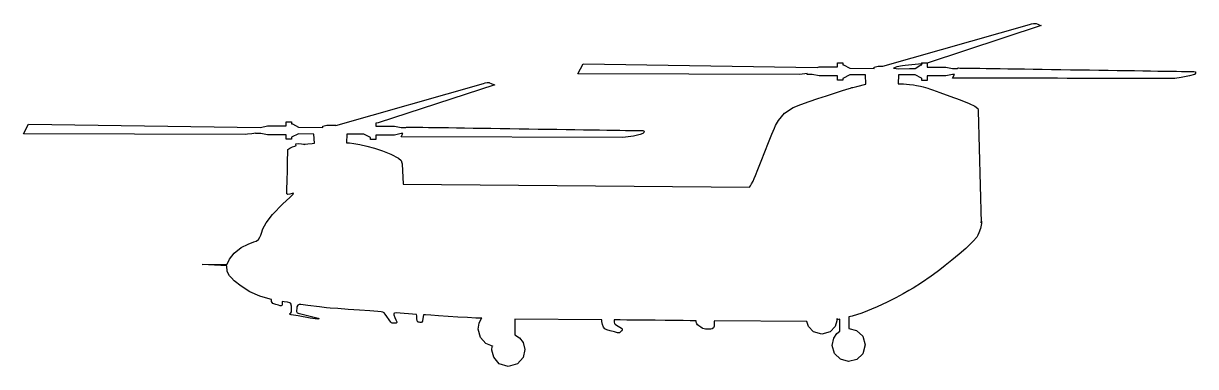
# Model space of a CAD drawing. Extents: x -1963 to 1918, y -444 to 692.
import ezdxf

# ---------------------------------------------------------------- set-up
doc = ezdxf.new("R2010")
doc.units = 0
doc.header["$MEASUREMENT"] = 0
doc.layers.add('LAYER_1', color=7, linetype='CONTINUOUS')

msp = doc.modelspace()

# ---------------------------------------------------------------- linework, layer by layer
at = {"layer": 'LAYER_1', "linetype": 'CONTINUOUS'}
msp.add_lwpolyline([(-445.1, -283.8), (-465.1, -283.3), (-492.5, -282), (-524.2, -280.3), (-557.2, -278.2), (-588.2, -276.2), (-614.3, -274.4), (-632.2, -273.1), (-638.8, -272.6), (-641.2, -292), (-641.8, -293.7), (-643.5, -296.8), (-646.5, -298.5), (-649.9, -298.1), (-653.2, -297.6), (-654.7, -297.3), (-655.6, -297.4), (-657.6, -296.6), (-659.4, -293.2), (-660.1, -285.1), (-660.8, -276.2), (-661.1, -272), (-728.6, -266.2), (-733.9, -266.8), (-737.1, -268.6), (-736.9, -273.2), (-733.6, -281.3), (-729.7, -289.7), (-726.9, -295.5), (-726.6, -298), (-727.8, -299.6), (-728.6, -300.2), (-730.6, -300.2), (-734.9, -300.2), (-739.2, -300.2), (-742.1, -300.1), (-744.2, -299.3), (-746.3, -297.3), (-751.9, -289.4), (-759.8, -277.8), (-765, -270.3), (-768.5, -266.7), (-773.1, -263.8), (-778.5, -262.6), (-789.9, -261.9), (-815.7, -260.1), (-850.1, -257.6), (-887.4, -254.8), (-921.8, -252.3), (-947.7, -250.5), (-959.3, -249.7), (-982.8, -246.8), (-1021.5, -241.5), (-1045, -238.6), (-1050.4, -238.9), (-1054.7, -241), (-1057.3, -246.8), (-1058.2, -253.2), (-1058.5, -257.8), (-1058.5, -261.5), (-1058.1, -264.1), (-1056.6, -266), (-1053.8, -266.8), (-1036, -271.2), (-1005.2, -279.4), (-986.9, -283.8), (-984.8, -284.7), (-985, -286.4), (-988.7, -287.3), (-1013.3, -283.5), (-1053.6, -276.4), (-1076.7, -272.6), (-1080.3, -271.7), (-1082.4, -269.7), (-1080.8, -267.9), (-1077.5, -265.9), (-1075.6, -262.5), (-1075, -256.2), (-1075, -249.2), (-1075.3, -244.4), (-1076.1, -240.9), (-1076.8, -237.4), (-1078.2, -234.3), (-1080.8, -232.7), (-1088.7, -231.4), (-1100.2, -229.5), (-1106.1, -228.6), (-1106.2, -230.7), (-1106.5, -235.1), (-1106.6, -239.2), (-1107.3, -241.6), (-1109.2, -242.6), (-1112.5, -242.7), (-1118.9, -241.3), (-1127.3, -238.6), (-1133.6, -236.8), (-1137.2, -235), (-1139.7, -231.6), (-1141.3, -228.6), (-1141.7, -225.7), (-1141.8, -222.9), (-1141.9, -221.6), (-1153.4, -218.8), (-1180.6, -210.6), (-1212.9, -196.9), (-1242.4, -178.2), (-1264.9, -160.2), (-1274.5, -150.5), (-1280.4, -143.5), (-1288.4, -129.8), (-1289.2, -110.6), (-1370.8, -106.5), (-1288, -104.8), (-1280.4, -89), (-1264.9, -69), (-1241.6, -50.2), (-1219.2, -39), (-1200.3, -31.6), (-1192.3, -29), (-1185, -23.5), (-1180.1, -16.2), (-1177.1, -9.1), (-1175.3, -1.9), (-1170.4, 11.8), (-1159, 32.3), (-1137.9, 59.8), (-1103.7, 94.2), (-1080.8, 115.4), (-1070.4, 126.4), (-1069.1, 130.1), (-1073.7, 129.3), (-1081, 126.7), (-1087.8, 125.3), (-1090.8, 127.7), (-1090.5, 142.8), (-1089.9, 171.2), (-1089, 205.7), (-1088.2, 239.1), (-1087.5, 264.4), (-1087.3, 274.4), (-1080.4, 279.3), (-1072.4, 283.5), (-1064.4, 285.6), (-1060.5, 288.2), (-1060.6, 291.9), (-1061.5, 293.8), (-1051.8, 294.5), (-1042, 293.3), (-1036.2, 292), (-1034, 291.5), (-1032.5, 291.8), (-1030.3, 292), (-1021.1, 292.8), (-1007.1, 294.2), (-999.8, 295), (-1001, 325.5), (-1052.6, 326.1), (-1075, 314.9), (-1075.5, 308.5), (-1093.1, 308.5), (-1093.1, 323.1), (-1154.8, 323.1), (-1177.1, 327.2), (-1194.1, 327.2), (-1193.5, 328.4), (-1206.7, 326.8), (-1221.3, 325.1), (-1228.1, 324.3), (-1963, 326.1), (-1946, 358.9), (-1177.7, 347.8), (-1154.8, 352.5), (-1093.1, 352.5), (-1093.1, 366), (-1075.5, 366), (-1075.5, 359.5), (-1072.6, 359.5), (-1052.1, 348.4), (-972.2, 347.2), (-972.2, 351.3), (-958.7, 354.8), (-930, 354.8), (-928.8, 354.2), (-439.9, 493.4), (-433.6, 495.4), (-427.8, 496.2), (-424.6, 496.3), (-423.1, 496.4), (-421.4, 496.4), (-419.9, 495.7), (-414.6, 493.4), (-406.5, 490.2), (-402.3, 488.7), (-787.9, 362.5), (-796.1, 361.9), (-796.1, 351.9), (-734.5, 351.9), (-712.2, 347.2), (-696.4, 347.2), (-694.6, 349), (-692.9, 348.9), (-688, 348.9), (-680.1, 348.7), (-669.3, 348.6), (-655.9, 348.4), (-640, 348.1), (-621.7, 347.9), (-601.4, 347.6), (-579.1, 347.2), (-555.1, 346.9), (-529.4, 346.5), (-502.4, 346.1), (-474.2, 345.6), (-445, 345.2), (-414.9, 344.7), (-384.2, 344.3), (-353, 343.8), (-321.5, 343.3), (-289.9, 342.9), (-258.4, 342.4), (-227.2, 341.9), (-196.4, 341.4), (-166.2, 341), (-136.8, 340.6), (-108.4, 340.1), (-81.2, 339.7), (-55.3, 339.3), (-31, 339), (-8.4, 338.6), (12.3, 338.3), (30.9, 338), (47.2, 337.8), (61.1, 337.6), (72.3, 337.4), (80.8, 337.3), (86.2, 337.2), (88.4, 337.2), (92.2, 334.9), (91.3, 330.4), (88.4, 327.2), (79.3, 324), (57, 318.7), (22.1, 314.3), (-712.2, 316.1), (-706.3, 327.2), (-712.2, 327.2), (-734.5, 322.5), (-796.1, 322.5), (-796.1, 307.9), (-813.8, 307.9), (-813.8, 314.3), (-836.1, 325.5), (-891.8, 325.5), (-893, 296.7), (-883.9, 296.1), (-869, 294.1), (-849.4, 290.6), (-826.2, 285.5), (-800.6, 278.6), (-773.7, 269.7), (-746.8, 258.8), (-721, 245.7), (-712.8, 238.1), (-709.7, 230.7), (-709.3, 227.5), (-705.2, 159.4), (440.6, 149.4), (444.1, 154.7), (447.8, 160.9), (452.9, 170.2), (457, 178.7), (460.7, 188), (468.8, 208.1), (479.7, 235.5), (492, 266.5), (504.4, 297.5), (515.4, 324.8), (523.5, 345), (527.4, 354.2), (537.2, 370.3), (557.2, 394.4), (586.1, 413.5), (611.5, 423.2), (639.2, 433.2), (667.9, 443.1), (696.1, 452.5), (722.4, 461.1), (745.4, 468.5), (763.6, 474.2), (775.5, 477.9), (779.8, 479.3), (783, 480.1), (796.4, 483.5), (826.2, 491), (825, 521.5), (773.4, 521.5), (750.5, 509.8), (750.5, 503.9), (732.9, 503.9), (732.9, 518.6), (671.8, 518.6), (648.9, 523.3), (631.9, 523.3), (631.9, 526.2), (607.9, 523.3), (-127, 525.1), (-110, 557.9), (664.8, 546.2), (671.8, 547.9), (732.9, 547.9), (732.9, 562), (750.5, 562), (750.5, 555), (752.8, 555), (773.4, 543.8), (853.8, 543.2), (853.8, 546.8), (866.7, 550.9), (882.6, 550.9), (1368, 688.8), (1374.7, 690.4), (1381.4, 691.4), (1385, 691.7), (1386.6, 691.9), (1388.8, 691.8), (1390.9, 691.2), (1395.5, 689), (1402.9, 686.1), (1406.7, 684.7), (1029.9, 560.3), (1012.3, 561.4), (1012.3, 557.9), (957.1, 552.6), (947.3, 551.1), (928.9, 547.7), (918.4, 543.8), (936.1, 542.1), (971, 542.6), (990, 543.2), (1008.8, 555), (1012.3, 555), (1012.3, 561.4), (1029.9, 560.3), (1029.9, 547.4), (1091.5, 547.4), (1113.8, 543.2), (1129.7, 543.2), (1131.4, 544.4), (1133.1, 544.4), (1138, 544.3), (1145.9, 544.2), (1156.6, 544), (1170, 543.8), (1185.9, 543.6), (1204.1, 543.3), (1224.4, 543), (1246.7, 542.7), (1270.7, 542.3), (1296.2, 541.9), (1323.2, 541.5), (1351.3, 541.1), (1380.5, 540.6), (1410.5, 540.2), (1441.1, 539.7), (1472.2, 539.3), (1503.7, 538.8), (1535.2, 538.3), (1566.6, 537.8), (1597.8, 537.4), (1628.6, 536.9), (1658.7, 536.5), (1688, 536), (1716.3, 535.6), (1743.5, 535.2), (1769.3, 534.8), (1793.5, 534.4), (1816.1, 534.1), (1836.7, 533.8), (1855.3, 533.5), (1871.6, 533.3), (1885.4, 533.1), (1896.7, 532.9), (1905, 532.8), (1910.5, 532.7), (1912.7, 532.7), (1917.6, 531.2), (1918.2, 527.5), (1914.4, 523.3), (1897.7, 518), (1870.3, 512.8), (1849.3, 509.8), (1846.5, 509.7), (1840.5, 509.7), (1831.3, 509.7), (1819.3, 509.7), (1804.7, 509.7), (1787.5, 509.7), (1768.1, 509.7), (1746.5, 509.7), (1723.2, 509.7), (1698.1, 509.8), (1671.5, 509.8), (1643.7, 509.8), (1614.8, 509.9), (1585.1, 509.9), (1554.6, 510), (1523.7, 510.1), (1492.6, 510.1), (1461.3, 510.2), (1430.2, 510.3), (1399.4, 510.3), (1369.2, 510.4), (1339.6, 510.4), (1311, 510.5), (1283.6, 510.6), (1257.5, 510.6), (1232.9, 510.7), (1210, 510.7), (1189.1, 510.8), (1170.4, 510.8), (1153.9, 510.9), (1140, 510.9), (1128.9, 510.9), (1120.6, 510.9), (1115.6, 511), (1113.8, 511), (1119.7, 522.7), (1113.8, 522.7), (1091.5, 518), (1029.9, 518), (1029.9, 503.3), (1012.3, 503.3), (1012.3, 509.8), (1011.1, 510.4), (990, 521.5), (934.2, 521.5), (933, 492.2), (950.6, 491.5), (970.5, 490.1), (984.1, 488.7), (994.6, 486.4), (1007.1, 483.8), (1016.4, 481.6), (1023.9, 479.7), (1032.1, 477.3), (1036.9, 475.7), (1047.1, 472.2), (1071.7, 463.4), (1104.4, 451.6), (1138.7, 438.7), (1168.4, 426.9), (1187.2, 418.2), (1196.9, 410.6), (1198.8, 405.1), (1198.3, 403), (1208.3, 32), (1208.7, 35.2), (1209.3, 37.8), (1208.9, 29.7), (1205.7, 12.7), (1200.7, -1.5), (1197.2, -9.1), (1193.7, -15.5), (1182.2, -29.4), (1157.3, -53.1), (1135.2, -71.7), (1111.4, -91.3), (1089, -109.3), (1071.5, -123.3), (1062.2, -130.6), (1042.7, -144.3), (1010.3, -166.4), (982.9, -184), (969, -192.1), (949.8, -203.1), (925.7, -216.3), (896.9, -231.1), (863.8, -246.8), (813.1, -266.8), (781, -276.9), (769.9, -279.7), (769.9, -318.4), (795.2, -324.8), (815.9, -343.1), (824.4, -371.8), (816.7, -401.4), (796.6, -420.7), (769.3, -427.6), (742.2, -420.1), (722.8, -400.8), (715.3, -374.2), (720, -350.2), (730.3, -334.9), (740.5, -326.6), (740.5, -287.3), (731.1, -289.1), (731.2, -286.6), (731.2, -285.1), (730.5, -293.2), (724.8, -311.6), (708.3, -329.3), (680.6, -337.2), (652.9, -329), (636.8, -311.4), (631.3, -294.9), (324.9, -293.2), (324.6, -296.3), (324.1, -303.2), (323.8, -310.2), (322.1, -315.4), (317.9, -318.9), (312.6, -320.2), (306.4, -320.2), (300.3, -320.2), (295.6, -320.2), (291.3, -319.4), (287, -317.8), (283.9, -316.6), (279.5, -314), (273.5, -309.3), (269.2, -305.5), (266.9, -302.6), (265.2, -299.8), (264.5, -297.3), (264.5, -295.6), (264.5, -294.5), (264.5, -293.2), (259.1, -292.7), (244.4, -292.3), (222, -291.9), (194, -291.5), (162.3, -291.1), (128.6, -290.8), (95, -290.4), (63.2, -290.2), (35.2, -290), (12.9, -289.8), (-1.9, -289.7), (-7.3, -289.6), (-7.4, -290.5), (-7.5, -293), (-7.3, -297.3), (-5.9, -301.3), (-3.7, -304.2), (0.4, -306.7), (5.8, -310), (11.7, -313.7), (16.8, -316.6), (19.2, -319.5), (19.5, -322.6), (18, -325.5), (15.7, -327.2), (13.8, -328.6), (12.7, -330.7), (11.1, -332.5), (8.4, -332.9), (4.5, -331.9), (-5.4, -329.5), (-19.7, -325.7), (-30.8, -322.5), (-37.6, -319.5), (-42.7, -314), (-46, -304.3), (-47.8, -295), (-48, -290.7), (-47.8, -289.6), (-335.4, -286.7), (-335.4, -339), (-320.3, -348.6), (-307.8, -364.7), (-302.5, -387.7), (-308.6, -414), (-326.9, -435.3), (-357.7, -444), (-388.1, -434.7), (-405.9, -413.2), (-411.7, -389.4), (-411.2, -376.7), (-410.4, -375.2), (-409.9, -376.5), (-432.3, -367.8), (-449.8, -347.7), (-456.9, -320.2), (-453.8, -300.6), (-448.2, -288.1), (-445.1, -283.8)], dxfattribs=at)

doc.saveas('drawing.dxf')
